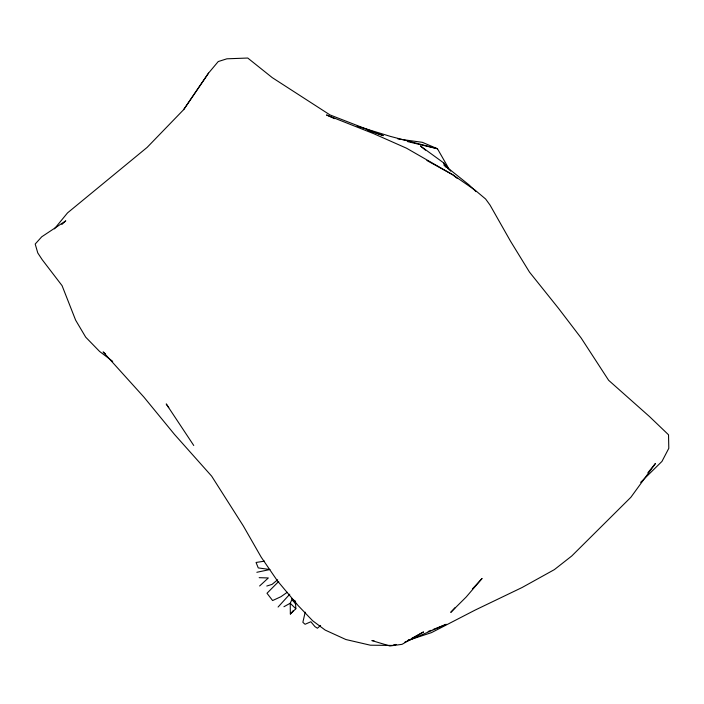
<?xml version="1.0" encoding="UTF-8"?>
<svg xmlns="http://www.w3.org/2000/svg" width="704" height="704" viewBox="0 0 704 704"><rect width="100%" height="100%" fill="white"/><g stroke="black" fill="none" stroke-linecap="round" stroke-linejoin="round"><path stroke-width="1.06" d="M305.193 612.163L302.861 622.327L305.078 624.281L310.851 621.755L314.978 626.648L317.407 628.241L320.593 625.434M292.336 598.594L290.224 603.249L290.356 614.038L295.83 608.758L295.46 601.102M54.419 228.862L67.54 212.881L147.118 147.409L183.674 109.622L208.534 73.11L218.24 61.547L226.899 58.81L247.746 58.036L272.254 77.634L330.026 114.937L383.266 135.634L367.638 130.346M183.674 109.622L208.534 73.11M647.891 472.727L655.45 463.47L630.863 497.288L571.762 555.984L554.374 569.615L522.051 587.532L475.165 610.069L431.49 632.623L407.475 640.587M290.356 614.038L293.154 610.746M278.089 607.042L289.775 594.202M455.233 607.526L450.754 612.366L466.215 596.983L482.09 578.459L472.393 588.958M278.722 581.451L267.001 593.261L272.624 600.556L280.931 596.71L287.241 592.302M640.631 482.372L661.962 461.41L668.8 448.325L668.527 434.79L649.458 416.53L608.643 380.31L581.161 338.017L558.527 308.37L529.496 272.114L510.55 241.261L490.01 205.031L485.619 199.012L474.998 190.098L452.839 174.812L406.56 148.218L373.604 133.628L326.515 114.981L334.479 118.65M61.855 224.453L65.78 220.827L41.73 236.799L35.2 244.042L37.778 252.947L42.187 259.67L62.066 285.648L75.618 320.135L85.694 337.154L99.572 351.428L112.693 361.354M259.618 585.992L268.338 577.958L259.169 577.676M277.64 579.788L272.087 584.364L266.781 586.036M283.932 606.725L290.224 603.249L295.83 608.758M407.634 640.622L409.508 639.602M411.374 638.581L423.526 631.937L402.046 644.336L389.858 645.99L371.862 640.57L373.991 640.666M404.835 642.154L446.257 624.298L433.162 629.482M428.129 631.479L431.147 630.282M294.659 600.336L293.172 600.846L291.958 598.576M105.556 353.998L103.11 351.93L143.836 397.012L174.478 434.403L211.649 476.142L243.364 526.011L261.202 557.181L277.367 580.774L298.109 605.546L312.673 620.77L325.195 630.089L345.893 639.531L370.348 645.198L392.867 645.436L396 644.398M392.867 645.436L395.859 644.618M256.846 572.29L269.72 569.58M264.563 561.141L256.054 562.47L258.262 567.917L269.834 569.51M397.936 138.952L422.374 142.331L437.457 148.746L447.718 166.698L448.21 168.828M295.064 601.269L293.172 600.846L292.362 598.831M407.563 141.583L437.457 148.746L390.342 136.382L357.139 126.157M295.601 601.647L293.172 600.846L295.618 604.138M426.914 160.503L452.839 174.812L457.063 178.253M425.462 150.137L420.429 145.992L443.608 162.844L450.701 171.125M476.045 191.629L469.066 184.923L443.978 164.93L446.186 167.385M168.74 407.651L166.223 403.938L193.75 445.482M444.743 164.666L443.608 162.844L444.558 164.806"/></g></svg>
